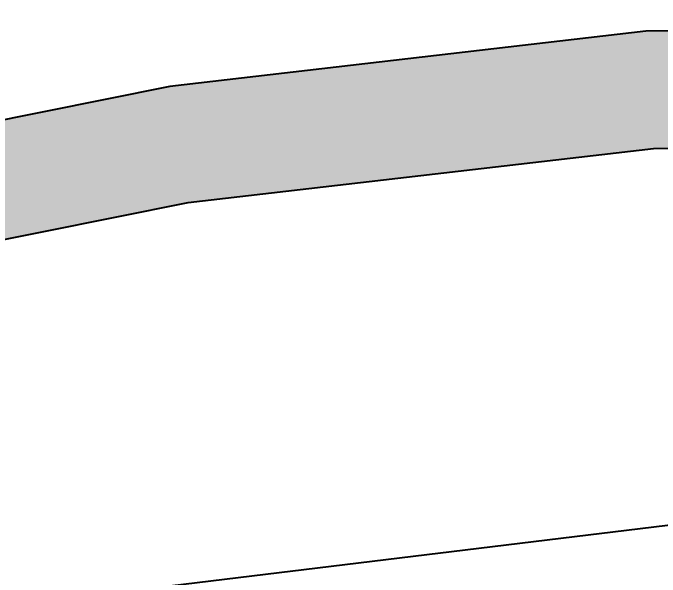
# Model space of a CAD drawing. Extents: x 88833 to 97610, y 5963373 to 5974710.
# Drawn here: x 95574 to 95601.57, y 5964274.55 to 5964298.59 of the extents above; entities that cross this region are included whole.
import ezdxf

# ---------------------------------------------------------------- set-up
doc = ezdxf.new("R2010")
doc.units = 0
doc.header["$LTSCALE"] = 5
doc.header["$PDSIZE"] = 5
doc.linetypes.add('COOP2', pattern=[10, 5, -1, 0, -1, 0, -1, 0, -1, 0, -1])
doc.layers.get('Defpoints').update_dxf_attribs({"color": 9})
for name, color, linetype in [('AS-FENCE', 48, 'foc-FENCE'), ('AS-ROADS', 254, 'Continuous'), ('P-APEX RECON-10m BUFFER', 51, 'COOP2'), ('P-APEX RECON-WORK AREA', 104, 'Continuous')]:
    doc.layers.add(name, color=color, linetype=linetype)
doc.layers.add('P-APEX RECON-TWS-T', color=104, linetype='Continuous', lineweight=9)
doc.styles.add('80CG', font='ARIALN.TTF', dxfattribs={"height": 10})
doc.styles.add('foc-LtypeFont', font='ARIALN.TTF', dxfattribs={"height": 7.35})
doc.linetypes.add('foc-FENCE', pattern='A,10,-1,["X",foc-LtypeFont,S=0.2,R=0,X=-0.625,Y=-0.75],-1.24', length=12.24)
doc.dimstyles.new('Compass 5 000', dxfattribs={"dimscale": 5, "dimtxt": 9, "dimasz": 2, "dimexe": 0.2, "dimexo": 0.0625, "dimgap": 0.5, "dimtad": 0, "dimtih": 1, "dimtoh": 1, "dimzin": 0, "dimdsep": 46, "dimtxsty": '80CG', "dimcen": 0.1, "dimse1": 1, "dimse2": 1, "dimclrd": 256, "dimclrt": 256, "dimaunit": 1, "dimadec": 4, "dimazin": 0, "dimtfac": 0.06, "dimtofl": 0, "dimtmove": 0, "dimatfit": 1, "dimfxl": 0.2, "dimtolj": 1, "dimtzin": 0, "dimlwd": -1, "dimarcsym": 0})

# ---------------------------------------------------------------- blocks, each defined once
blk = doc.blocks.new('*D1209')
at = {"layer": 'Defpoints', "color": 0, "transparency": 16777216}
for p in [(95562.666, 5964291.828), (95566.298, 5964287.463), (95563.651, 5964286.93)]:
    blk.add_point(p, dxfattribs=at)
at = {"layer": 'P-APEX RECON-TWS-T', "transparency": 16777216}
for p, q in [((95563.342, 5964302.164), (95561.371, 5964311.968)), ((95568.269, 5964277.659), (95576.075, 5964238.831)), ((95576.075, 5964238.831), (95586.075, 5964238.831))]:
    blk.add_line(p, q, dxfattribs=at)
for points in [[(95564.976, 5964302.493), (95561.708, 5964301.836), (95565.313, 5964292.361)], [(95569.903, 5964277.987), (95566.635, 5964277.33), (95566.298, 5964287.463)]]:
    blk.add_solid(points, dxfattribs=at)
at = {"layer": 'P-APEX RECON-TWS-T', "transparency": 16777216, "insert": (95614.182, 5964238.831), "char_height": 10, "attachment_point": 5, "style": '80CG'}
blk.add_mtext('\\A1;5.0X172.0', dxfattribs=at)

msp = doc.modelspace()

# ---------------------------------------------------------------- hatches: boundary and pattern name
at = {"layer": 'P-APEX RECON-10m BUFFER', "transparency": 33554687}
h = msp.add_hatch(color=256, dxfattribs=at)
h.dxf.hatch_style = 1
h.paths.add_polyline_path([(95479.343, 5964103.201), (95473.539, 5964237.615), (95478.53, 5964237.831), (95477.668, 5964257.796), (95472.677, 5964257.581), (95471.882, 5964276), (95501.265, 5964276.494), (95517.619, 5964277.755), (95539.297, 5964281.393), (95562.79, 5964286.757), (95581.472, 5964290.513), (95601.29, 5964292.815), (95628.787, 5964293.209), (95640.105, 5964292.173), (95642.115, 5964292.16), (95642.01, 5964297.157), (95640.349, 5964297.168), (95628.979, 5964298.209), (95600.965, 5964297.807), (95580.69, 5964295.452), (95561.741, 5964291.642), (95538.327, 5964286.296), (95517.013, 5964282.719), (95501.031, 5964281.487), (95471.666, 5964280.993), (95470.434, 5964309.522), (95460.442, 5964309.307), (95462.694, 5964257.15), (95457.703, 5964256.934), (95458.565, 5964236.969), (95463.556, 5964237.184), (95469.352, 5964102.971)])

# ---------------------------------------------------------------- linework, layer by layer
at = {"layer": 'AS-FENCE', "flags": 128}
msp.add_lwpolyline([(95450.201, 5964258.277), (95438.05, 5964256.673), (95444.208, 5964212.596), (95453.546, 5964214.324), (95452.702, 5964228.987), (95451.468, 5964236.21), (95450.756, 5964243.535), (95450.201, 5964258.277), (95628.802, 5964280.04)], dxfattribs=at)
at = {"layer": 'AS-ROADS', "const_width": 2.998}
msp.add_lwpolyline([(95651.521, 5964294.598), (95640.227, 5964294.67), (95628.883, 5964295.709), (95601.128, 5964295.311), (95581.081, 5964292.983), (95562.266, 5964289.2), (95538.812, 5964283.844), (95517.316, 5964280.237), (95501.148, 5964278.99), (95461.569, 5964278.325), (95417.315, 5964277.063)], dxfattribs=at)
at = {"layer": 'P-APEX RECON-WORK AREA', "flags": 128}
msp.add_lwpolyline([(95539.297, 5964281.393), (95562.79, 5964286.757), (95581.472, 5964290.513), (95601.29, 5964292.815), (95628.787, 5964293.209), (95640.105, 5964292.173), (95642.115, 5964292.16), (95642.01, 5964297.157), (95640.349, 5964297.168), (95628.979, 5964298.209), (95600.965, 5964297.807), (95580.69, 5964295.452), (95561.741, 5964291.642), (95538.327, 5964286.296)], dxfattribs=at)

# ---------------------------------------------------------------- dimensions: what is measured, and where the dimension line sits
at = {"layer": 'P-APEX RECON-TWS-T'}
dim = msp.add_linear_dim(base=(95566.298, 5964287.463), p1=(95562.666, 5964291.828), p2=(95563.651, 5964286.93), angle=281.3677, text='5.0X172.0', dimstyle='Compass 5 000', dxfattribs=at)
dim.commit()
dim.dimension.update_dxf_attribs({"geometry": '*D1209', "text_midpoint": (95614.182, 5964238.831), "dimtype": 161})

doc.saveas('drawing.dxf')
